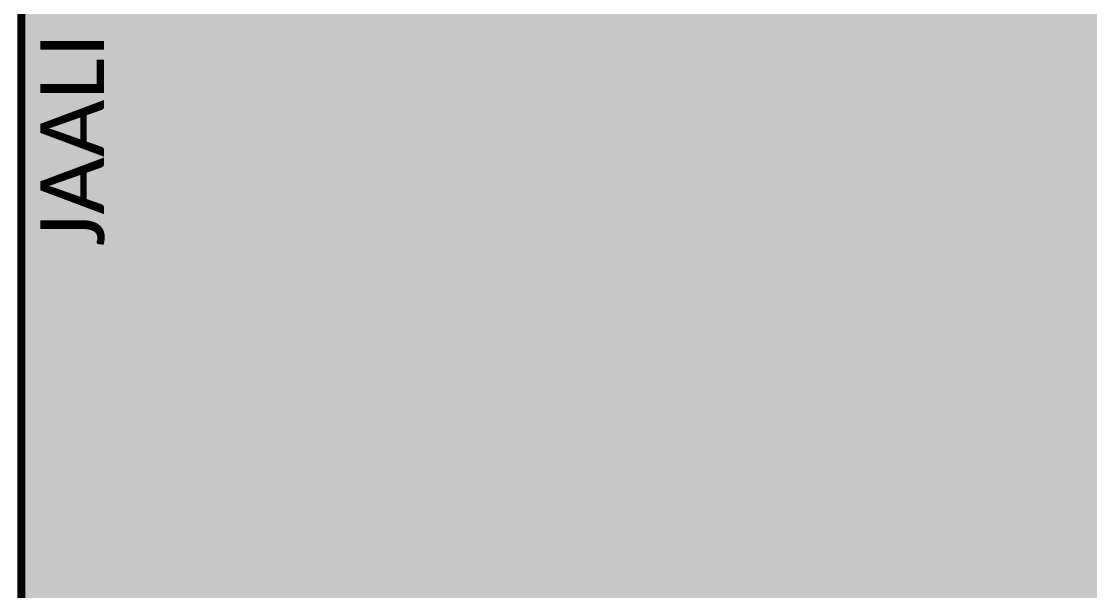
# Model space of a CAD drawing. Header units: millimetres. Extents: x -10000 to 124200, y -12045 to 23620.
# Drawn here: x 109110 to 110451, y 5511 to 6225 of the extents above; entities that cross this region are included whole.
import ezdxf

# ---------------------------------------------------------------- set-up
doc = ezdxf.new("R2010")
doc.units = ezdxf.units.MM
doc.header["$LTSCALE"] = 150
doc.set_wipeout_variables(frame=1)
doc.layers.add('ad-Elevation 10', color=8, linetype='Continuous', lineweight=0)
doc.layers.add('ad-Framing', color=30, linetype='Continuous', lineweight=35, true_color=0xff7f00)
for name, color, linetype in [('ad-Text main', 7, 'Continuous'), ('ad-Wall', 240, 'Continuous'), ('ad-Wall hatch', 8, 'Continuous')]:
    doc.layers.add(name, color=color, linetype=linetype)
doc.layers.add('ad-Verandah', color=7, linetype='Continuous', true_color=0xa57c52)
doc.styles.get("Standard").update_dxf_attribs({"font": 'calibril.ttf'})

# ---------------------------------------------------------------- blocks, each defined once
blk = doc.blocks.new('zw$FE9C')
at = {"transparency": 33554559}
h = blk.add_hatch(color=256, dxfattribs=at)
h.dxf.hatch_style = 1
h.set_gradient(color1=(153, 204, 0), color2=(63, 127, 0), tint=1, name='INVSPHERICAL')
h.paths.add_polyline_path([(8460, 4510), (12805, 4510), (12805, 7945), (8460, 7945)])
h = blk.add_hatch(dxfattribs=at)
h.set_pattern_fill('GRASS', color=74)
h.set_pattern_definition([(90, (-1087975.541, 674585.024), (-17.96051224, 17.96051224), [4.7625, -31.1585245]), (45, (-1087975.54, 674585.024), (-17.96051224, 17.96051224), [4.7625, -20.6375]), (135, (-1087975.54, 674585.024), (-17.96051224, -17.96051224), [4.7625, -20.6375])])
h.paths.add_polyline_path([(8460, 4510), (12805, 4510), (12805, 7945), (8460, 7945)])
at = {"layer": 'ad-Elevation 10'}
blk.add_lwpolyline([(8460, 4510), (12805, 4510), (12805, 7945), (8460, 7945)], close=True, dxfattribs=at)
blk = doc.blocks.new('zw$7F57')
at = {"layer": 'ad-Text main', "insert": (294.2, 7.4), "char_height": 80, "width": 631.603, "attachment_point": 5, "rotation": 90}
blk.add_mtext('JAALI WALL', dxfattribs=at)
blk.add_wipeout([(230, 1350), (230, -1350), (0, -1350), (0, 1350)]).dxf.layer = 'ad-Elevation 10'
at = {"layer": 'ad-Elevation 10'}
blk.add_lwpolyline([(230, -1350), (230, 1350)], dxfattribs=at)
blk = doc.blocks.new('zw$6EBD')
at = {"layer": 'ad-Wall hatch', "transparency": 33554610}
h = blk.add_hatch(dxfattribs=at)
h.set_pattern_fill('ANSI32', color=256, scale=10)
h.set_pattern_definition([(45, (-1721203.37, 634249.32), (-67.351921, 67.351921), []), (45, (-1721158.47, 634249.32), (-67.351921, 67.351921), [])])
h.paths.add_polyline_path([(10375, 4510), (8460, 4510), (8460, 7945), (10375, 7945), (10375, 8405), (10145, 8405), (10145, 8175), (8230, 8175), (8230, 4280), (10145, 4280), (10145, 230), (8255, 230), (8255, 0), (10375, 0)])
at = {"rotation": 359.9999999999999}
blk.add_blockref('zw$7F57', (8230, 6227.5), dxfattribs=at)
at = {"layer": 'ad-Wall'}
blk.add_lwpolyline([(10375, 4510), (8460, 4510), (8460, 7945), (10375, 7945), (10375, 8405), (10145, 8405), (10145, 8175), (8230, 8175), (8230, 4280), (10145, 4280), (10145, 230), (8255, 230), (8255, 0), (10375, 0)], close=True, dxfattribs=at)
blk = doc.blocks.new('1215_East Villa')
at = {"layer": 'ad-Verandah'}
blk.add_blockref('zw$FE9C', (0, 0), dxfattribs=at)
blk.add_blockref('zw$6EBD', (0, 0))
blk = doc.blocks.new('zw$6A3A')
at = {"layer": 'ad-Framing', "const_width": 10}
blk.add_lwpolyline([(10375, 0), (10375, -4410), (8460, -4410), (8460, -7845), (10375, -7845), (10375, -12355), (0, -12355), (0, -7845), (1910, -7845), (1910, -4410), (0, -4410), (0, 0)], close=True, dxfattribs=at)

msp = doc.modelspace()

# ---------------------------------------------------------------- block references
msp.add_blockref('1215_East Villa', (100650, 0))

# ---------------------------------------------------------------- next in the draw order: block references
msp.add_blockref('zw$6A3A', (100650, 12355))

doc.saveas('drawing.dxf')
